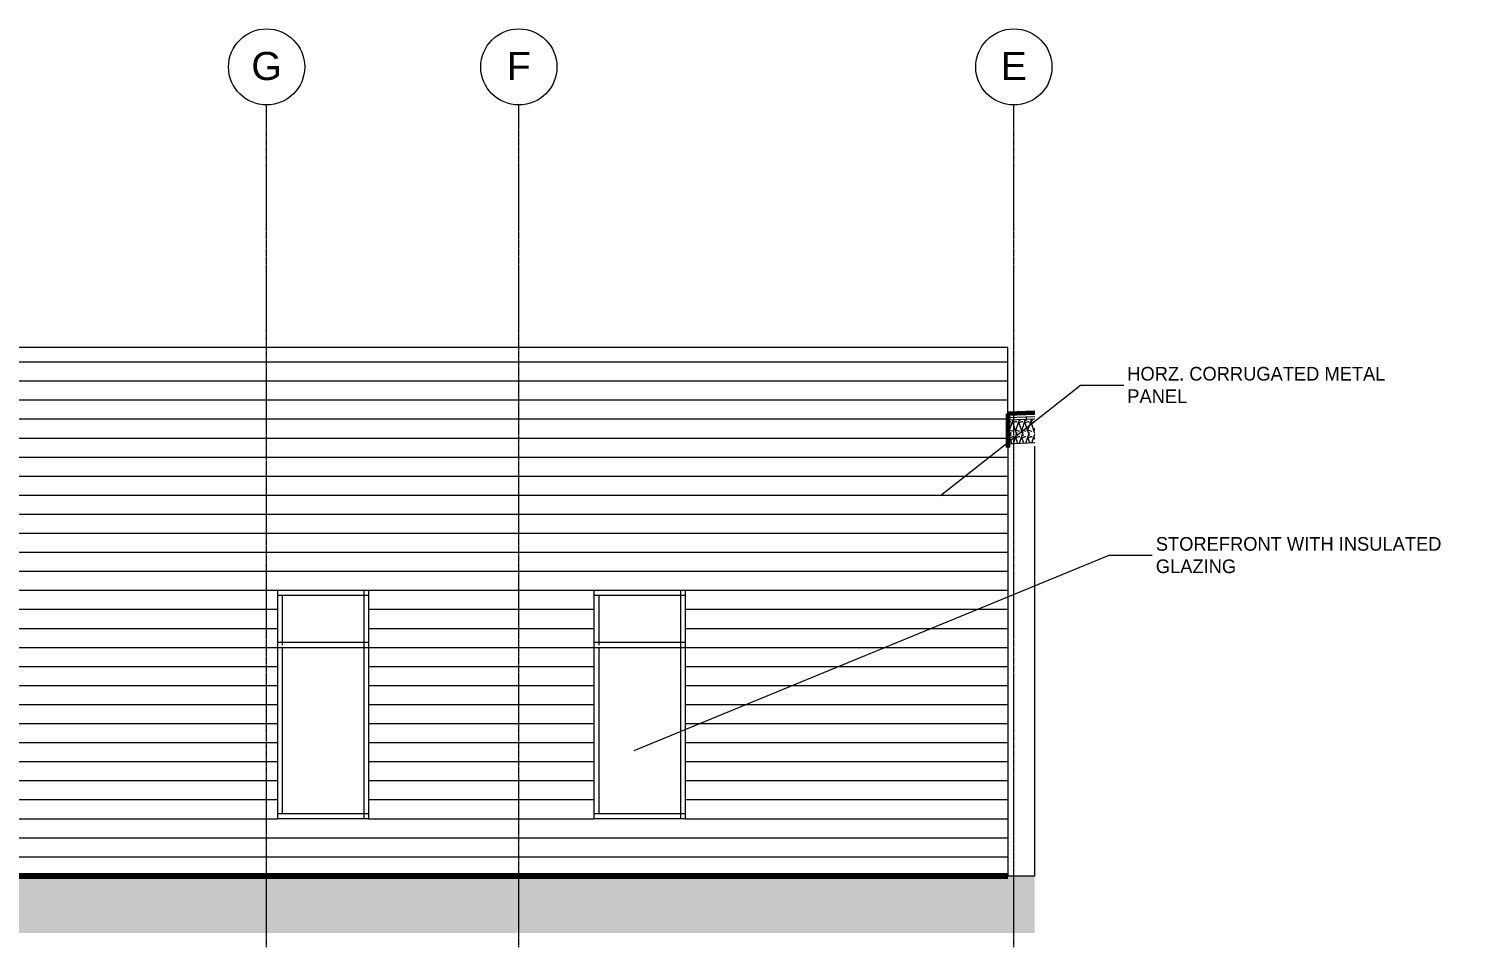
# Model space of a CAD drawing. Header units: inches. Extents: x 169 to 5088, y -73 to 356.
# Drawn here: x 4482 to 5088, y -30 to 356 of the extents above; entities that cross this region are included whole.
import ezdxf

# ---------------------------------------------------------------- set-up
doc = ezdxf.new("R2010")
doc.units = ezdxf.units.IN
doc.header["$MEASUREMENT"] = 0
doc.linetypes.add('Grid Line 1_2_', pattern=[0.875, 0.5, -0.125, 0.125, -0.125])
for name, color, linetype, lineweight in [('A-ANNO-IDEN', 131, 'Continuous', 9), ('A-GLAZ-CWMG', 51, 'Continuous', 9), ('A-ROOF', 132, 'Continuous', 18), ('A-ROOF-OTLN', 132, 'Continuous', 9), ('A-ROOF-PATT', 132, 'Continuous', 18), ('A-WALL-PATT', 111, 'Continuous', 18), ('C-TOPO', 7, 'Continuous', 9), ('L-SITE-WALL', 31, 'Continuous', 18), ('S-GRID', 1, 'Continuous', 9), ('S-GRID-IDEN', 1, 'Continuous', 9)]:
    doc.layers.add(name, color=color, linetype=linetype, lineweight=lineweight)
doc.styles.add('Arial', font='arial.ttf', dxfattribs={"height": 11.802395})
doc.styles.add('Century Gothic', font='GOTHIC.TTF', dxfattribs={"height": 5.748447})

# ---------------------------------------------------------------- blocks, each defined once
blk = doc.blocks.new('Rectangular Mullion - Exterior 2_ x 4_5_-435683-Building Elevation - West')
at = {"layer": 'A-GLAZ-CWMG'}
blk.add_line((-1323.29, 26), (-1324.29, 26), dxfattribs=at)
blk = doc.blocks.new('Rectangular Mullion - Exterior 2_ x 4_5_-607530-Building Elevation - West')
at = {"layer": 'A-GLAZ-CWMG'}
blk.add_line((-1288.11, 97), (-1288.11, 24), dxfattribs=at)
blk = doc.blocks.new('Rectangular Mullion - Exterior 2_ x 4_5_-607531-Building Elevation - West')
at = {"layer": 'A-GLAZ-CWMG'}
for p in [(-1324.29, 118), (-1322.29, 97)]:
    blk.add_line(p, (-1322.29, 118), dxfattribs=at)
blk = doc.blocks.new('Rectangular Mullion - Exterior 2_ x 4_5_-435685-Building Elevation - West')
at = {"layer": 'A-GLAZ-CWMG'}
blk.add_line((-1323.29, 118), (-1286.11, 118), dxfattribs=at)
blk = doc.blocks.new('Rectangular Mullion - Exterior 2_ x 4_5_-607528-Building Elevation - West')
at = {"layer": 'A-GLAZ-CWMG'}
for p, q in [((-1288.11, 96), (-1286.11, 96)), ((-1288.11, 96), (-1288.11, 26)), ((-1286.11, 26), (-1288.11, 26))]:
    blk.add_line(p, q, dxfattribs=at)
blk = doc.blocks.new('Rectangular Mullion - Exterior 2_ x 4_5_-435687-Building Elevation - West')
at = {"layer": 'A-GLAZ-CWMG'}
blk.add_line((-1286.11, 26), (-1323.29, 26), dxfattribs=at)
blk = doc.blocks.new('Rectangular Mullion - Exterior 2_ x 4_5_-435689-Building Elevation - West')
at = {"layer": 'A-GLAZ-CWMG'}
blk.add_line((-1324.29, 118), (-1323.29, 118), dxfattribs=at)
blk = doc.blocks.new('Rectangular Mullion - Exterior 2_ x 4_5_-V39-Building Elevation - West')
at = {"layer": 'A-GLAZ-CWMG'}
for p, q in [((-1324.29, 96), (-1322.29, 96)), ((-1322.29, 26), (-1322.29, 96)), ((-1322.29, 26), (-1324.29, 26))]:
    blk.add_line(p, q, dxfattribs=at)
blk = doc.blocks.new('Rectangular Mullion - Exterior 2_ x 4_5_-607549-Building Elevation - West')
at = {"layer": 'A-GLAZ-CWMG'}
blk.add_line((-1288.11, 120), (-1288.11, 97), dxfattribs=at)
blk = doc.blocks.new('Rectangular Mullion - Exterior 2_ x 4_5_-607529-Building Elevation - West')
at = {"layer": 'A-GLAZ-CWMG'}
for p, q in [((-1288.11, 118), (-1286.11, 118)), ((-1288.11, 118), (-1288.11, 98)), ((-1286.11, 98), (-1288.11, 98))]:
    blk.add_line(p, q, dxfattribs=at)
blk = doc.blocks.new('Rectangular Mullion - Exterior 2_ x 4_5_-V40-Building Elevation - West')
at = {"layer": 'A-GLAZ-CWMG'}
for p, q in [((-1324.29, 118), (-1322.29, 118)), ((-1322.29, 98), (-1322.29, 118)), ((-1322.29, 98), (-1324.29, 98))]:
    blk.add_line(p, q, dxfattribs=at)
blk = doc.blocks.new('Rectangular Mullion - Exterior 2_ x 4_5_-435688-Building Elevation - West')
at = {"layer": 'A-GLAZ-CWMG'}
for p, q in [((-1286.11, 98), (-1323.29, 98)), ((-1323.29, 96), (-1286.11, 96))]:
    blk.add_line(p, q, dxfattribs=at)
blk = doc.blocks.new('Grid - Grid Head - Circle-50561-Building Elevation - West')
at = {"layer": 'S-GRID-IDEN'}
blk.add_circle((-696.46, 340), 16, dxfattribs=at)

msp = doc.modelspace()

# ---------------------------------------------------------------- hatches: boundary and pattern name
at = {"layer": 'A-ROOF-PATT', "lineweight": 9}
h = msp.add_hatch(dxfattribs=at)
h.set_pattern_fill('FP_22', color=256, style=0, pattern_type=2)
h.set_pattern_definition([(0, (-1701.151, 0), (0, 7.554), []), (90, (-1701.151, 0), (-7.554, 5e-16), [])])
h.paths.add_polyline_path([(4893.3, 191.6), (4904.58, 192.08), (4904.58, 193.08), (4893.3, 192.61)], flags=0)
h = msp.add_hatch(dxfattribs=at)
h.set_pattern_fill('FP_23', color=256, style=0, pattern_type=2)
h.set_pattern_definition([(161.57, (-1700.831, 0.32), (-2.56049618, -0.00053739), [0, -18.214, 2.022, 0]), (18.43, (-1701.471, 0.32), (-2.56049618, 0.00053739), [0, -18.214, 2.022, 0]), (108.43, (-1700.831, 0.32), (1.27922091, -6.40087673), [6.07, -14.166]), (71.57, (-1701.471, 0.32), (1.27922091, 6.40087673), [6.07, -14.166])])
h.paths.add_polyline_path([(4893.3, 181.6), (4904.58, 182.07), (4904.58, 192.08), (4893.3, 191.6)], flags=0)
at = {"layer": 'A-WALL-PATT', "lineweight": 9}
h = msp.add_hatch(dxfattribs=at)
h.set_pattern_fill('FP_19', color=256, style=0, pattern_type=2)
h.set_pattern_definition([(0, (-693.336, 0), (0, 8), [])])
h.paths.add_polyline_path([(4893.3, 0), (4893.3, 222), (4430.57, 222), (4430.57, 120), (4468.76, 120), (4468.76, 24), (4430.57, 24), (4430.57, 0), (4819.32, 0)], flags=0)
h.paths.add_polyline_path([(4757.68, 24), (4719.5, 24), (4719.5, 120), (4757.68, 120)], flags=0)
h.paths.add_polyline_path([(4586.47, 24), (4586.47, 120), (4624.66, 120), (4624.66, 24)], flags=0)
at = {"layer": 'C-TOPO'}
h = msp.add_hatch(dxfattribs=at)
h.set_pattern_fill('FP_20', color=256, style=0, pattern_type=2)
h.set_pattern_definition([(0, (-1701.151, 0), (16, 16), [16, -16]), (0, (-1701.151, 6), (16, 16), [16, -16]), (0, (-1701.151, 12), (16, 16), [16, -16]), (90, (-1699.151, 14), (-16, 16), [16, -16]), (90, (-1693.151, 14), (-16, 16), [16, -16]), (90, (-1687.151, 14), (-16, 16), [16, -16])])
h.paths.add_polyline_path([(4819.32, -24.05), (4904.58, -24.05), (4904.58, 0), (3941.92, 0), (3941.92, -24.05), (4771.73, -24.05)], flags=0)

# ---------------------------------------------------------------- linework, layer by layer
at = {"layer": 'A-ANNO-IDEN'}
for p, q in [((4864.92, 159.84), (4923.82, 206.25)), ((4923.82, 206.25), (4943.45, 206.25)), ((4736.23, 52.64), (4935.82, 134.74)), ((4935.82, 134.74), (4955.45, 134.74))]:
    msp.add_line(p, q, dxfattribs=at)
at = {"layer": 'A-ROOF', "lineweight": 60}
for p, q in [((4904.58, 194.58), (4893.3, 194.11)), ((4893.3, 194.11), (4893.3, 180.09)), ((4904.55, 180.56), (4904.58, 180.57))]:
    msp.add_line(p, q, dxfattribs=at)
at = {"layer": 'A-ROOF'}
for p, q in [((4893.3, 192.61), (4904.58, 193.08)), ((4893.3, 191.6), (4904.58, 192.08)), ((4893.3, 181.6), (4904.58, 182.07))]:
    msp.add_line(p, q, dxfattribs=at)
at = {"layer": 'A-ROOF-OTLN'}
for p, q in [((4893.3, 194.17), (4894.8, 194.24)), ((4894.8, 194.24), (4894.8, 194.17))]:
    msp.add_line(p, q, dxfattribs=at)
at = {"layer": 'C-TOPO', "lineweight": 80}
for p, q in [((4204.83, 0), (4581.9, 0)), ((4581.9, 0), (4819.32, 0)), ((4819.32, 0), (4893.3, 0)), ((4904.55, 0), (4904.58, 0))]:
    msp.add_line(p, q, dxfattribs=at)
at = {"layer": 'C-TOPO'}
for p, q in [((4581.9, 0), (4204.83, 0)), ((4819.32, 0), (4581.9, 0)), ((4819.32, 0), (4893.3, 0)), ((4904.55, 0), (4904.58, 0))]:
    msp.add_line(p, q, dxfattribs=at)
at = {"layer": 'L-SITE-WALL'}
for p, q in [((4893.3, 222), (4430.57, 222)), ((4893.3, 194.11), (4893.3, 222)), ((4893.3, 180.09), (4893.3, 0)), ((4904.55, 0), (4904.55, 180.56)), ((4586.47, 24), (4586.47, 120)), ((4586.47, 120), (4624.66, 120)), ((4624.66, 120), (4624.66, 24)), ((4719.5, 24), (4719.5, 120)), ((4719.5, 120), (4757.68, 120)), ((4757.68, 120), (4757.68, 24)), ((4624.66, 24), (4586.47, 24)), ((4757.68, 24), (4719.5, 24)), ((4893.3, 0), (4904.55, 0))]:
    msp.add_line(p, q, dxfattribs=at)
at = {"layer": 'S-GRID', "linetype": 'Grid Line 1_2_'}
for p, q in [((4581.8, -30), (4581.8, 324)), ((4687.8, -30), (4687.8, 324)), ((4895.8, -30), (4895.8, 324))]:
    msp.add_line(p, q, dxfattribs=at)

# ---------------------------------------------------------------- block references
at = {"layer": 'A-GLAZ-CWMG'}
for name, p in [('Rectangular Mullion - Exterior 2_ x 4_5_-607531-Building Elevation - West', (5910.76, 0)), ('Rectangular Mullion - Exterior 2_ x 4_5_-435689-Building Elevation - West', (5910.76, 0)), ('Rectangular Mullion - Exterior 2_ x 4_5_-V40-Building Elevation - West', (5910.76, 0)), ('Rectangular Mullion - Exterior 2_ x 4_5_-435685-Building Elevation - West', (5910.76, 0)), ('Rectangular Mullion - Exterior 2_ x 4_5_-607549-Building Elevation - West', (5910.76, 0)), ('Rectangular Mullion - Exterior 2_ x 4_5_-607529-Building Elevation - West', (5910.76, 0)), ('Rectangular Mullion - Exterior 2_ x 4_5_-607531-Building Elevation - West', (6043.79, 0)), ('Rectangular Mullion - Exterior 2_ x 4_5_-435689-Building Elevation - West', (6043.79, 0)), ('Rectangular Mullion - Exterior 2_ x 4_5_-V40-Building Elevation - West', (6043.79, 0)), ('Rectangular Mullion - Exterior 2_ x 4_5_-435685-Building Elevation - West', (6043.79, 0)), ('Rectangular Mullion - Exterior 2_ x 4_5_-607549-Building Elevation - West', (6043.79, 0)), ('Rectangular Mullion - Exterior 2_ x 4_5_-607529-Building Elevation - West', (6043.79, 0)), ('Rectangular Mullion - Exterior 2_ x 4_5_-435688-Building Elevation - West', (5910.76, 0)), ('Rectangular Mullion - Exterior 2_ x 4_5_-435688-Building Elevation - West', (6043.79, 0)), ('Rectangular Mullion - Exterior 2_ x 4_5_-V39-Building Elevation - West', (5910.76, 0)), ('Rectangular Mullion - Exterior 2_ x 4_5_-607530-Building Elevation - West', (5910.76, 0)), ('Rectangular Mullion - Exterior 2_ x 4_5_-607528-Building Elevation - West', (5910.76, 0)), ('Rectangular Mullion - Exterior 2_ x 4_5_-V39-Building Elevation - West', (6043.79, 0)), ('Rectangular Mullion - Exterior 2_ x 4_5_-607530-Building Elevation - West', (6043.79, 0)), ('Rectangular Mullion - Exterior 2_ x 4_5_-607528-Building Elevation - West', (6043.79, 0)), ('Rectangular Mullion - Exterior 2_ x 4_5_-435683-Building Elevation - West', (5910.76, 0)), ('Rectangular Mullion - Exterior 2_ x 4_5_-435687-Building Elevation - West', (5910.76, 0)), ('Rectangular Mullion - Exterior 2_ x 4_5_-435683-Building Elevation - West', (6043.79, 0)), ('Rectangular Mullion - Exterior 2_ x 4_5_-435687-Building Elevation - West', (6043.79, 0))]:
    msp.add_blockref(name, p, dxfattribs=at)
at = {"layer": 'S-GRID-IDEN'}
for p in [(5278.26, 0), (5384.26, 0), (5592.26, 0)]:
    msp.add_blockref('Grid - Grid Head - Circle-50561-Building Elevation - West', p, dxfattribs=at)

# ---------------------------------------------------------------- next in the draw order: texts
at = {"layer": 'A-ANNO-IDEN', "char_height": 5.7484, "attachment_point": 1, "line_spacing_factor": 0.984117, "style": 'Century Gothic', "bg_fill": 3, "box_fill_scale": 1.25, "bg_fill_color": 0, "bg_fill_transparency": 0}
for s, insert, width in [('HORZ. CORRUGATED METAL\\PPANEL', (4943.45, 213.9), 126.72), ('STOREFRONT WITH INSULATED\\PGLAZING', (4955.45, 142.39), 131.472)]:
    msp.add_mtext(s, dxfattribs=dict(at, insert=insert, width=width))
at = {"layer": 'S-GRID-IDEN', "char_height": 11.8, "attachment_point": 2, "line_spacing_factor": 0.938532, "style": 'Arial', "bg_fill": 3, "box_fill_scale": 1.25, "bg_fill_color": 0, "bg_fill_transparency": 0}
for s, insert, width in [('G', (4581.79, 346.29), 15.264), ('F', (4687.79, 346.29), 11.952), ('E', (4895.79, 346.29), 13.104)]:
    msp.add_mtext(s, dxfattribs=dict(at, insert=insert, width=width))

doc.saveas('drawing.dxf')
